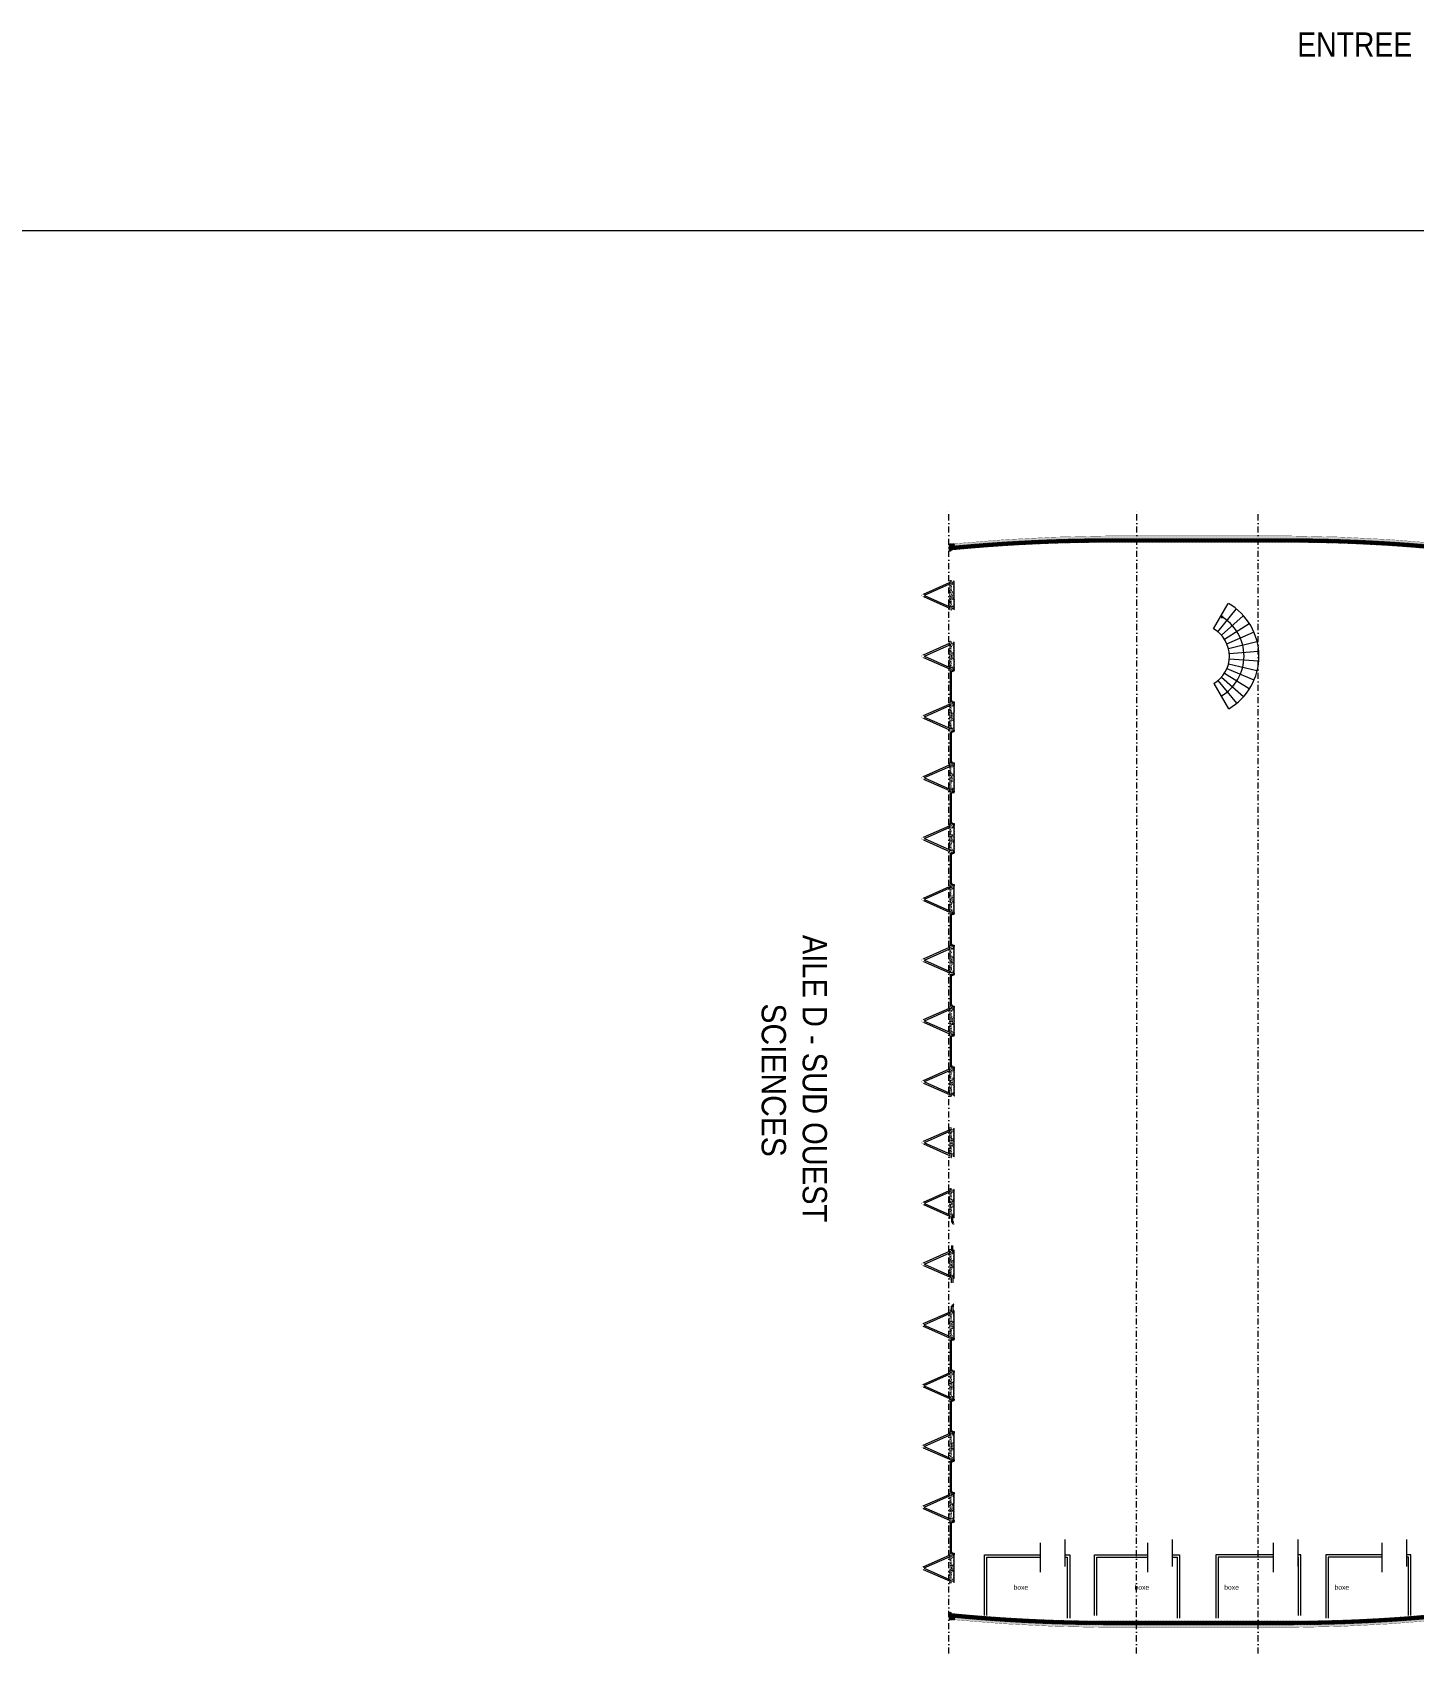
# Model space of a CAD drawing. Header units: millimetres. Extents: x 0 to 111176, y 95213 to 141729.
# Drawn here: x 44206 to 49885, y 120635 to 127300 of the extents above; entities that cross this region are included whole.
import ezdxf
from ezdxf.enums import TextEntityAlignment as Align

# ---------------------------------------------------------------- set-up
doc = ezdxf.new("R2010")
doc.units = ezdxf.units.MM
doc.linetypes.add('TIRETPT2', pattern=[0.5, 0.25, -0.125, 0, -0.125])
doc.layers.add('CDP', color=7, linetype='Continuous', lineweight=9, true_color=0x364259)
doc.layers.add('STR_BOLLARD', color=7, linetype='Continuous', lineweight=9, true_color=0x1c1c1c)
doc.layers.add('Invisible', color=52, linetype='Continuous', lineweight=9, plot=False)
for name, color, linetype, lineweight in [('MEN_Ext', 115, 'Continuous', 9), ('MEN_Int_Escaliers', 25, 'Continuous', 9), ('NOM_Batiments', 7, 'Continuous', 9), ('PB_Sanitaires', 5, 'Continuous', 9), ('STR_BOLLARD_Axes', 252, 'Continuous', 9)]:
    doc.layers.add(name, color=color, linetype=linetype, lineweight=lineweight)
doc.styles.add('Arial', font='arial.ttf')
doc.styles.add('Arial-20', font='arial.ttf', dxfattribs={"height": 20})

# ---------------------------------------------------------------- blocks, each defined once
blk = doc.blocks.new('PO7C')
blk.add_lwpolyline([(0.8499999999974079, 7.993833010863), (0.8500000000008185, 0.6999999993420261), (5.343281372915953e-11, 0.6999999993914798), (0, 0), (0.7000000000005002, -3.922195901395753e-11), (0.7000000000005002, 0.3999999993617394), (0.5499999995356575, 0.3999999993617394), (0.5500000000381533, 7.99999999936324, -0.4142135623537333), (7.849999999555166, 0.6999999993630581), (7.849999999575061, 0.3999999993617394), (7.699999999110219, 0.3999999993617394), (7.699999999110219, -3.922195901395753e-11), (8.399999999110719, 0), (8.399999999056718, 0.6999999993914798), (7.849999999555166, 0.6999999993630581)], format="xyb")
blk = doc.blocks.new('panneau+contreventement')
at = {"lineweight": 5}
h = blk.add_hatch(dxfattribs=at)
h.set_pattern_fill('AR-CONC', color=252, scale=0.04, angle=360, style=0)
h.set_pattern_definition([(49.99999999999994, (6.955815479159355e-08, 17.59999999470892), (7.287386759840159, -0.6375634215561317), [0.7619999999999998, -8.381999999999998]), (354.9999999999999, (6.955815479159355e-08, 17.59999999470892), (-1.409736856998765, 7.642273809561408), [0.6096, -6.7056233668]), (100.4514446999998, (0.6072803495580956, 17.54686985470835), (5.877649883614139, 7.004710076487798), [0.6476003520000001, -7.123609784]), (46.18419999999995, (6.955815479159355e-08, 19.63199999470817), (10.8431616356852, -1.681693117309098), [1.143, -12.573]), (96.63555760999995, (0.9035960695582617, 19.49185999470865), (9.49616536206013, 9.89704498390885), [0.9714009256, -10.6854243264]), (351.18415117, (6.955815479159355e-08, 19.63199999470817), (9.496165362599092, 9.897044983421296), [0.9143986827999999, -10.0583892768]), (20.99999999999999, (1.016000069557776, 19.12399999471018), (6.064575650765295, -4.090607927483512), [0.7619999999999999, -8.382]), (326, (1.016000069557776, 19.12399999471018), (2.472081133905891, 7.367518644892768), [0.6096, -6.7056]), (71.45144499999996, (1.521381373558143, 18.78311599870722), (8.53665677114865, 3.2769107554362), [0.647600352, -7.123597503999998]), (37.49999999999993, (6.955815479159355e-08, 17.59999999470892), (0.1235441300236765, 3.382201554926124), [0, -6.624319999999999, 0, -6.8072, 0, -6.731]), (7.499999999999964, (6.955815479159355e-08, 17.59999999470892), (2.672786500412234, 4.007222992724778), [0, -3.88112, 0, -6.47192, 0, -2.5654]), (327.4999999999998, (-2.265679930442275, 17.59999999470892), (5.423623806674856, -0.2291497597069439), [0, -2.54, 0, -7.9248, 0, -10.5156]), (317.4999999999999, (-3.281679930441896, 17.59999999470892), (5.925167255440723, 1.017059641333315), [0, -3.302, 0, -5.26288, 0, -7.4676])])
h.paths.add_polyline_path([(8.000000000007276, 16.62599197128293), (8.000000000007276, 12.62599197128293), (-8, 12.62599197128293), (-8, 16.62599197128293), (-15.27348650529757, 16.62599197128293), (-17.5, 9), (-42.54545454565005, 9), (-44.5, 17.59999999831052), (-55.5, 17.59999999831052), (-55.5, 10), (-62.5, 9), (-61.5, 0), (61.5, 0), (62.5, 9), (55.5, 10), (55.5, 17.59999999831052), (44.5, 17.59999999831052), (42.5, 9), (17.50000000000728, 9), (15.72651349470971, 16.62599197128293)])
at = {"layer": 'CDP'}
h = blk.add_hatch(dxfattribs=at)
h.set_pattern_fill('ANSI31', color=256, scale=5)
h.set_pattern_definition([(45, (0, 0), (-0.4419417382415922, 0.4419417382415922), [])])
h.paths.add_polyline_path([(-59, 17.59999999831052), (-59, 19.3999999983098), (58.99999999767169, 19.3999999983098), (58.99999999767169, 17.59999999831052)])
at = {"linetype": 'Continuous', "lineweight": 5, "const_width": 0.8799999952316284}
blk.add_lwpolyline([(8.000000000007276, 16.62599197128293), (8.000000000007276, 12.62599197128293), (-8, 12.62599197128293), (-8, 16.62599197128293), (-15.27348650529757, 16.62599197128293), (-17.5, 9), (-42.54545454565005, 9), (-44.5, 17.59999999831052), (-55.5, 17.59999999831052), (-55.5, 10), (-62.5, 9), (-61.5, 0), (61.5, 0), (62.5, 9), (55.5, 10), (55.5, 17.59999999831052), (44.5, 17.59999999831052), (42.5, 9), (17.50000000000728, 9), (15.72651349470971, 16.62599197128293)], close=True, dxfattribs=at)
for points in [[(-5.29915068641867, -107.0272467950708), (-52.79727948180198, 0.03446815508141299)], [(-0.5113040249361802, -103.0238181007117), (-46.75775930929467, 1.216600178464432)], [(0.5113040249361802, -103.0238181007117), (46.75775930929467, 1.216600178464432)], [(5.29915068641867, -107.0272467950708), (52.79727948180198, 0.03446815508141299)], [(52.79745963354026, 0), (46.20254036645974, 0)]]:
    blk.add_lwpolyline(points)
at = {"const_width": 0.8}
blk.add_lwpolyline([(4.886542232529791, -105.9757763550551, 128.1178204295244), (4.962955946750299, -106.1295426030811, 0.007805315424875689)], format="xyb", close=True, dxfattribs=at)
at = {"layer": 'CDP', "const_width": 0.2}
blk.add_lwpolyline([(-59, 17.59999999831052), (-59, 19.3999999983098), (58.99999999767169, 19.3999999983098), (58.99999999767169, 17.59999999831052), (-59, 17.59999999831052)], close=True, dxfattribs=at)
blk = doc.blocks.new('Pignon')
at = {"lineweight": 5}
h = blk.add_hatch(dxfattribs=at)
h.set_pattern_fill('AR-CONC', color=252, scale=0.8, angle=360, style=0)
h.set_pattern_definition([(49.99999999999999, (0, 0), (5.738081460806028, -0.5020170798607624), [0.6000000000000001, -6.600000000000001]), (355, (0, 0), (-1.110010668903999, 6.017537069600095), [0.48, -5.28]), (100.45144446, (0.478173448, -0.04183475200000012), (4.628070773816898, 5.515519927749035), [0.5099215359999999, -5.609136895999999]), (46.18420000000002, (3.91886975727153e-16, 1.6), (8.53793064537258, -1.324154246344614), [0.8999999999999999, -9.899999999999999]), (96.63563548999994, (0.7114939600000003, 1.489653544), (7.477295565393829, 7.792948806196402), [0.764882736, -8.413710079999998]), (351.1841639899999, (3.91886975727153e-16, 1.6), (7.477295560438187, 7.79294880215992), [0.7200000000000001, -7.920000008]), (21, (0.8000000000000004, 1.2), (4.775256416947693, -3.220951125322712), [0.6000000000000001, -6.600000000000001]), (326.0000000000001, (0.8000000000000004, 1.2), (1.946522655372655, 5.801200360374824), [0.48, -5.28]), (71.45144474000001, (1.197938032, 0.9315874079999997), (6.72177901383977, 2.580249222450829), [0.50992152, -5.609136895999999]), (37.50000000000004, (0, 0), (0.09727884253832601, 2.663150830650492), [0, -5.215999999999999, 0, -5.359999999999999, 0, -5.3]), (7.499999999999974, (0, 0), (2.10455629953719, 3.155293695058881), [0, -3.056, 0, -5.096, 0, -2.02]), (327.5, (-1.784, 4.369539779357756e-16), (4.270579489379272, -0.1804389738750391), [0, -2, 0, -6.24, 0, -8.28]), (317.5, (-2.584, 6.328974657993521e-16), (4.66548935473909, 0.8008398586585408), [0, -2.6, 0, -4.144, 0, -5.88])])
edge = h.paths.add_edge_path()
edge.add_arc((6514.570729589548, 643.1657927447177), 6585.023370820036, 180.05525207706, 185.4136591410671, ccw=False)
edge.add_line((-70.44957941338726, 636.8156537741324), (-70.44957941338708, 1386.815653774132))
edge.add_arc((6616.604850319538, 1380.105084346262), 6687.057796815635, 174.5793199602518, 179.9425027594255, ccw=False)
edge.add_line((-40.5479746068886, 2011.815653774132), (-50.48353849775594, 2011.815653774132))
edge.add_arc((7091.866723411993, 1332.980745925604), 7174.537204302169, 174.570709958592, 179.5700709511673)
edge.add_line((-82.46850005038141, 1386.815653774132), (-82.29857736689354, 636.8156537741324))
edge.add_arc((7157.214627704398, 692.0280776829677), 7239.723741839565, 180.4369599787104, 185.3911985980951)
edge.add_line((-50.48353849775594, 11.81707874102449), (-40.55522752259276, 11.81707874102358))
edge.add_line((-40.55522752259276, 11.81707874102358), (-41.080152220522, 21.89748511193011))
h = blk.add_hatch()
h.set_pattern_fill('ANSI31', color=252, scale=10)
h.set_pattern_definition([(45, (0, 0), (-0.8838834764831843, 0.8838834764831844), [])])
edge = h.paths.add_edge_path()
edge.add_arc((6713.68367833288, 648.0937936427963), 6784.142632293183, 180.0952500777031, 185.3816129100021, ccw=False)
edge.add_line((-70.44957941338726, 636.8156537741324), (-70.44957941338708, 1386.815653774132))
edge.add_arc((6576.145764537498, 1382.040750896481), 6646.597059091748, 174.5629839039005, 179.9588388157768, ccw=False)
edge.add_line((-40.5479746068886, 2011.815653774132), (-50.48353849775594, 2011.815653774132))
edge.add_line((-50.48353849775594, 2011.815653774132), (-50.48353849775594, 2033.815653774132))
edge.add_line((-50.48353849775594, 2033.815653774132), (-38.75141834801798, 2033.815653774132))
edge.add_line((-38.75141834801798, 2033.815653774132), (-20.48353849775594, 2033.815653774132))
edge.add_line((-20.48353849775594, 2033.815653774132), (-19.48353848487568, 2024.755756784341))
edge.add_line((-19.48353848487568, 2024.755756784341), (-24.93839252719044, 2024.755756784341))
edge.add_arc((6465.743834761339, 1383.888228224312), 6522.244012976042, 174.3610897732515, 179.9745975727592)
edge.add_line((-56.49953719377663, 1386.779904102824), (-56.4995371937768, 636.8156537741324))
edge.add_arc((6685.920367476094, 650.0967867853515), 6742.432985160663, 180.1128603521101, 185.5470909639901)
edge.add_line((-24.93839252719044, -1.65259961229367), (-19.48353843155564, -1.65259961742686))
edge.add_line((-19.48353843155564, -1.652599617426858), (-20.48353849775595, -10.18292125897551))
edge.add_line((-20.48353849775594, -10.18292125897551), (-40.04876508979578, -10.18292125897551))
edge.add_line((-40.04876508979578, -10.18292125897551), (-50.48353849775594, -10.18292125897551))
edge.add_line((-50.48353849775594, -10.18292125897551), (-50.48353849775594, 11.81707874102449))
edge.add_line((-50.48353849775594, 11.81707874102449), (-40.55522752258912, 11.81707874102358))
at = {"const_width": 1}
blk.add_lwpolyline([(-41.080152220522, 21.89748511193011, -0.02338472269243292), (-70.44957941338726, 636.8156537741324), (-70.44957941338726, 1386.815653774132, -0.02340557217351407), (-40.5479746068886, 2011.815653774132), (-50.48353849775594, 2011.815653774132, 0.02181728809893834), (-82.46850005038141, 1386.815653774132), (-82.29857736689337, 636.8156537741324, 0.02162031173250202), (-50.48353849775594, 11.81707874102449), (-40.55522752259276, 11.81707874102358)], format="xyb", close=True, dxfattribs=at)
at = {"ltscale": 50, "const_width": 1}
blk.add_lwpolyline([(-40.55522752258912, 11.81707874102358, -0.0230702008294989), (-70.44957941338726, 636.8156537741324), (-70.44957941338726, 1386.815653774132, -0.02354820973225472), (-40.5479746068886, 2011.815653774132), (-50.48353849775594, 2011.815653774132), (-50.48353849775594, 2033.815653774132), (-38.75141834801798, 2033.815653774132), (-20.48353849775594, 2033.815653774132), (-19.48353848487568, 2024.755756784341), (-24.93839252719044, 2024.755756784341, 0.02449844776779151), (-56.49953719377663, 1386.779904102824), (-56.49953719377663, 636.8156537741324, 0.02371574882550749), (-24.93839252719044, -1.65259961229367), (-19.48353843155564, -1.652599617426858), (-20.48353849775594, -10.18292125897551), (-40.04876508979578, -10.18292125897551), (-50.48353849775594, -10.18292125897551), (-50.48353849775594, 11.81707874102449), (-40.55522752258912, 11.81707874102358)], format="xyb", close=True, dxfattribs=at)
blk = doc.blocks.new('escalier-aile-D-haut')
at = {"lineweight": 0}
for p, q in [((-1562.686118446407, -654.9581057582709, -457.4999999551492), (-1503.005584800034, -550.8512668820058, -457.4999999551492)), ((-1545.431798969978, -666.7898250774324, -457.4999999551492), (-1469.824201181415, -573.6045732742368, -457.4999999551492)), ((-1530.298859642935, -681.2361142310274, -457.4999999551492), (-1440.722394793876, -601.3858985616553, -457.4999999551492)), ((-1517.67923565919, -697.9228219117231, -457.4999999551492), (-1416.453887133044, -633.4757210249973, -457.4999999551492)), ((-1507.899768639239, -716.4177711606335, -457.4999999551492), (-1397.647219794686, -669.0429311087664, -457.4999999551492)), ((-1501.213741654647, -736.2419524957386, -457.4999999551492), (-1384.789475577534, -707.166356771284, -457.4999999551492)), ((-1501.022636311245, -798.4637317302131, -457.4999999551492), (-1384.421965312096, -826.8236245203025, -457.4999999551492)), ((-1497.794319277047, -756.8819300511113, -457.4999999551492), (-1378.21366332483, -746.8586212899263, -457.4999999551492)), ((-1497.730062760762, -777.8031392402208, -457.4999999551492), (-1378.090093093109, -787.0917158877437, -457.4999999551492)), ((-1529.769323549815, -853.6471921602224, -457.4999999551492), (-1439.704056151793, -932.9456638128922, -457.4999999551492)), ((-1517.252438381896, -836.883281268967, -457.4999999551492), (-1415.633123133914, -900.7073736352922, -457.4999999551492)), ((-1507.586764001404, -818.3286090388156, -457.4999999551492), (-1397.045287797344, -865.0253116496915, -457.4999999551492)), ((-1561.994554517674, -880.1236487022561, -457.4999999551492), (-1501.675654167659, -983.8619263886667, -457.4999999551492)), ((-1544.813238761039, -868.1861652297393, -457.4999999551492), (-1468.634662329569, -960.9052274012665, -457.4999999551492))]:
    blk.add_line(p, q, dxfattribs=at)
at = {"lineweight": 0, "elevation": -457.4999999551492}
for points in [[(-1561.99455451872, -880.123648700457, 0.5773502691885689), (-1562.686118446407, -654.9581057582709)], [(-1531.835104342901, -931.992787545598, 0.5773502691885689), (-1532.845851621837, -602.9046863193647)]]:
    blk.add_lwpolyline(points, format="xyb", dxfattribs=at)
for points in [[(-1532.845851621858, -602.9046863209494), (-1527.819276592158, -611.5495427958015)], [(-1532.845851621874, -602.9046863209755), (-1522.858184389923, -603.4011772713586)]]:
    blk.add_lwpolyline(points, dxfattribs=at)
at = {"lineweight": 0}
blk.add_arc((-1626.01009926256, -767.7405145342709, -457.4999999551492), 249.9999999754907, 300.1759752793624, 60.17597528236141, dxfattribs=at)
blk = doc.blocks.new('Fenetres Ext')
for points in [[(14.09999999846332, 3.400000005214679), (14.09999999846332, 4.400000005214679), (18.09999999846332, 4.400000005214679), (18.09999999846332, 3.400000005214679)], [(14.09999999846332, 1.400000005214679), (139.0999999735504, 1.400000005214679), (139.0999999735504, 3.400000005214679), (14.09999999846332, 3.400000005214679), (14.09999999846332, 1.400000005214679)], [(14.09999999846332, -2.599999994785321), (16.09999999846332, -2.599999994785321), (16.09999999846332, 1.400000005214679), (14.09999999846332, 1.400000005214679)], [(139.0999999735504, 3.400000005214679), (139.0999999735504, 4.400000005214679), (135.0999999735504, 4.400000005214679), (135.0999999735504, 3.400000005214679)], [(139.0999999735504, -2.599999994785321), (137.0999999735504, -2.599999994785321), (137.0999999735504, 1.400000005214679), (139.0999999735504, 1.400000005214679)], [(6.599999998463318, -10.59999999478532), (10.59999999846332, -10.59999999478532), (10.59999999846332, -3.599999994785321), (11.59999999846332, -3.599999994785321), (11.59999999846332, -4.585936534454959), (12.59999999972251, -4.585936534454959), (12.59999999846332, -11.59999999478532), (6.599999998463318, -11.59999999478532)], [(10.59999999846332, -3.599999994785321), (14.09999999846332, -3.599999994785321), (14.09999999846332, -2.599999994785321), (10.59999999846332, -2.599999994785321), (10.59999999846332, -3.599999994785321)], [(142.5999999735504, -3.599999994785321), (139.0999999735504, -3.599999994785321), (139.0999999735504, -2.599999994785321), (142.5999999735504, -2.599999994785321), (142.5999999735504, -3.599999994785321)], [(146.5999999735504, -10.59999999478532), (142.5999999735504, -10.59999999478532), (142.5999999735504, -3.599999994785321), (141.5999999735504, -3.599999994785321), (141.5999999735504, -4.585936534454959), (140.5999999722912, -4.585936534454959), (140.5999999735504, -11.59999999478532), (146.5999999735504, -11.59999999478532)]]:
    blk.add_lwpolyline(points, close=True)
blk.add_lwpolyline([(14.09999999846332, 2.400000005214679), (139.0999999735504, 2.400000005214679)])

msp = doc.modelspace()

# ---------------------------------------------------------------- linework, layer by layer
at = {"layer": 'Invisible'}
msp.add_lwpolyline([(-0.0005139594577485695, 126485.6868780954), (111175.7772702554, 126485.6868780954), (111175.7772702554, 126485.6868780954)], dxfattribs=at)
at = {"layer": 'MEN_Ext'}
for p, q in [((47985.54473852552, 122430.6871325173), (47985.54473852192, 122408.687133901)), ((47989.94473824743, 122408.6871339021), (47989.9447382465, 122437.2871321054)), ((47985.54473852168, 122312.6871399253), (47985.54473852692, 122290.6871413015)), ((47989.94473824452, 122284.0871417185), (47989.94473824534, 122312.6871399241)), ((47989.94473824534, 122187.2871477911), (47989.94473824627, 122158.6871495877)), ((47985.54473852064, 122158.6871495866), (47985.54473852448, 122180.6871482029)), ((47985.54473852587, 122040.6871569871), (47985.54473852064, 122062.6871556109)), ((47989.94473824429, 122062.6871556098), (47989.94473824347, 122034.0871574042))]:
    msp.add_line(p, q, dxfattribs=at)
at = {"layer": 'PB_Sanitaires'}
for points in [[(48350.5439429041, 120969.6479249988), (48350.5439429041, 121090.1512011653)], [(48452.29195179278, 120992.2427124245), (48452.29195179278, 121103.3307415734)], [(48792.14701968897, 120969.6479249988), (48792.14701968897, 121090.1512011653)], [(48893.89502857765, 120992.2427124245), (48893.89502857765, 121103.3307415734)], [(49309.31364670527, 120969.6109744958), (49309.31364670527, 121090.1142506623)], [(49411.06165559395, 120992.2057619215), (49411.06165559395, 121103.2937910703)], [(49755.7854668193, 120969.6479249988), (49755.7854668193, 121090.1512011653)], [(49857.53347570798, 120992.2427124245), (49857.53347570798, 121103.3307415734)], [(48120.96893960907, 120791.134545738), (48120.96893960907, 121041.134545738), (48350.5439429041, 121041.134545738)], [(48130.96893960907, 120791.134545738), (48130.96893960907, 121031.134545738), (48350.5439429041, 121031.134545738)], [(48452.29195179278, 121041.134545738), (48470.96893960907, 121041.134545738), (48470.96893960907, 120779.6972177593)], [(48452.29195179278, 121031.134545738), (48460.96893960907, 121031.134545738), (48460.96893960907, 120779.6972177593)], [(48572.95719324698, 120791.134545738), (48572.95719324698, 121041.134545738), (48792.14701968897, 121041.134545738)], [(48582.95719324698, 120791.134545738), (48582.95719324698, 121031.134545738), (48792.14701968897, 121031.134545738)], [(48893.89502857765, 121041.134545738), (48922.95719324698, 121041.134545738), (48922.95719324698, 120779.6972177593)], [(48893.89502857765, 121031.134545738), (48912.95719324698, 121031.134545738), (48912.95719324698, 120779.6972177593)], [(49309.31364670527, 121041.134545738), (49071.69249060663, 121041.134545738), (49071.69249060663, 120779.6972177593)], [(49309.31364670527, 121031.134545738), (49081.69249060663, 121031.134545738), (49081.69249060663, 120779.6972177593)], [(49421.69249060663, 120791.134545738), (49421.69249060663, 121041.134545738), (49411.06165559395, 121041.134545738)], [(49411.69249060663, 120791.134545738), (49411.69249060663, 121031.134545738), (49411.06165559395, 121031.134545738)], [(49755.7854668193, 121041.134545738), (49523.68074424454, 121041.134545738), (49523.68074424454, 120779.6972177593)], [(49755.7854668193, 121031.134545738), (49533.68074424454, 121031.134545738), (49533.68074424454, 120779.6972177593)], [(49873.68074424454, 120791.134545738), (49873.68074424454, 121041.134545738), (49857.53347570798, 121041.134545738)], [(49863.68074424454, 120791.134545738), (49863.68074424454, 121031.134545738), (49857.53347570798, 121031.134545738)]]:
    msp.add_lwpolyline(points, dxfattribs=at)
at = {"layer": 'STR_BOLLARD_Axes', "linetype": 'TIRETPT2', "ltscale": 100}
for points in [[(47974.30830307363, 120634.5043500245), (47974.48979848262, 125343.8394164173)], [(48746.30830307363, 120634.5043500245), (48746.48979848262, 125343.8394164173)], [(49246.30830307363, 120634.5043500245), (49246.48979848262, 125343.8394164173)]]:
    msp.add_lwpolyline(points, dxfattribs=at)

# ---------------------------------------------------------------- block references
at = {"layer": 'CDP', "extrusion": (0, 0, -1), "rotation": 270}
msp.add_blockref('PO7C', (-47994.34473797295, 122408.6871339033), dxfattribs=at)
at = {"layer": 'CDP', "rotation": 90}
msp.add_blockref('PO7C', (47994.3447379698, 122062.6871556109), dxfattribs=at)
at = {"layer": 'MEN_Ext', "xscale": -1, "rotation": 90}
for p in [(47984.98519073192, 124687.7074386532), (47984.98519073146, 124437.7074543388), (47984.98519073227, 124187.7074700171), (47984.98519073297, 123937.7074857027), (47984.98519072762, 123687.7075013884), (47984.98519073449, 123437.707517074), (47984.9851907353, 123187.7075327596), (47984.98519074054, 121937.7076111879), (47984.98519073658, 121687.7076268735), (47984.98519074205, 121437.7076425613), (47984.98519073809, 121187.707658247)]:
    msp.add_blockref('Fenetres Ext', p, dxfattribs=at)
at = {"layer": 'MEN_Int_Escaliers'}
msp.add_blockref('escalier-aile-D-haut', (50625.02473637846, 125503.0070890576), dxfattribs=at)
at = {"layer": 'STR_BOLLARD', "rotation": 270}
msp.add_blockref('Pignon', (47985.54474032565, 125147.5945739611), dxfattribs=at)
at = {"layer": 'STR_BOLLARD', "xscale": -1, "rotation": 270}
for name, p in [('panneau+contreventement', (47976.74411056831, 124985.6870065514)), ('panneau+contreventement', (47976.74411057244, 124735.6870065794)), ('panneau+contreventement', (47976.74411057361, 124485.6870066043)), ('panneau+contreventement', (47976.74411057291, 124235.6870066314)), ('panneau+contreventement', (47976.74411056499, 123985.6870066489)), ('panneau+contreventement', (47976.74411056616, 123735.6870066738)), ('panneau+contreventement', (47976.74411056732, 123485.6870066987)), ('panneau+contreventement', (47976.74411056837, 123235.6870067236)), ('panneau+contreventement', (47976.74411056953, 122985.6870067485)), ('panneau+contreventement', (47976.74411056825, 122735.6870067734)), ('panneau+contreventement', (47976.74411056732, 122485.6870067983)), ('panneau+contreventement', (47976.74411057512, 122235.6870068157)), ('panneau+contreventement', (47976.19497226871, 121985.8973325117)), ('panneau+contreventement', (47976.18519073119, 121736.107658201)), ('panneau+contreventement', (47976.18519073236, 121486.1076582259)), ('panneau+contreventement', (47976.18519073352, 121236.1076582509)), ('panneau+contreventement', (47976.18519073457, 120986.1076582757)), ('Pignon', (47985.54473797622, 120823.7796214321))]:
    msp.add_blockref(name, p, dxfattribs=at)

# ---------------------------------------------------------------- texts
at = {"layer": 'NOM_Batiments', "linetype": 'Continuous', "style": 'Arial', "width": 0.8353240334409818}
msp.add_text('ENTREE', height=99.99999684979839, dxfattribs=at).set_placement((49406.31126878451, 127200.1496770748), (49879.64254621975, 127200.1496770748), align=Align.FIT)
msp.add_text('ENTREE', height=99.99999684979839, dxfattribs=at).set_placement((49406.31126878451, 127200.1496770748), (49879.64254621975, 127200.1496770748), align=Align.FIT)
at = {"layer": 'NOM_Batiments', "linetype": 'Continuous', "style": 'Arial'}
for s, width, p, p2 in [('AILE D - SUD OUEST', 0.8551884945777295, (47373.08002889856, 123589.6791943042), (47373.08002889856, 122408.0490714893)), ('SCIENCES', 0.882497678965401, (47204.44833741734, 123307.4775852494), (47204.44833741734, 122677.2081167844))]:
    msp.add_text(s, height=99.99999684979839, rotation=270, dxfattribs=dict(at, width=width)).set_placement(p, p2, align=Align.FIT)
at = {"layer": 'PB_Sanitaires', "style": 'Arial-20'}
for p in [(48239.98935376341, 120896.9242440962), (48737.5471543686, 120896.9242440962), (49106.32503302535, 120896.9242440962), (49559.6401779009, 120896.9242440962)]:
    msp.add_text('boxe', height=20, dxfattribs=at).set_placement(p)

doc.saveas('drawing.dxf')
